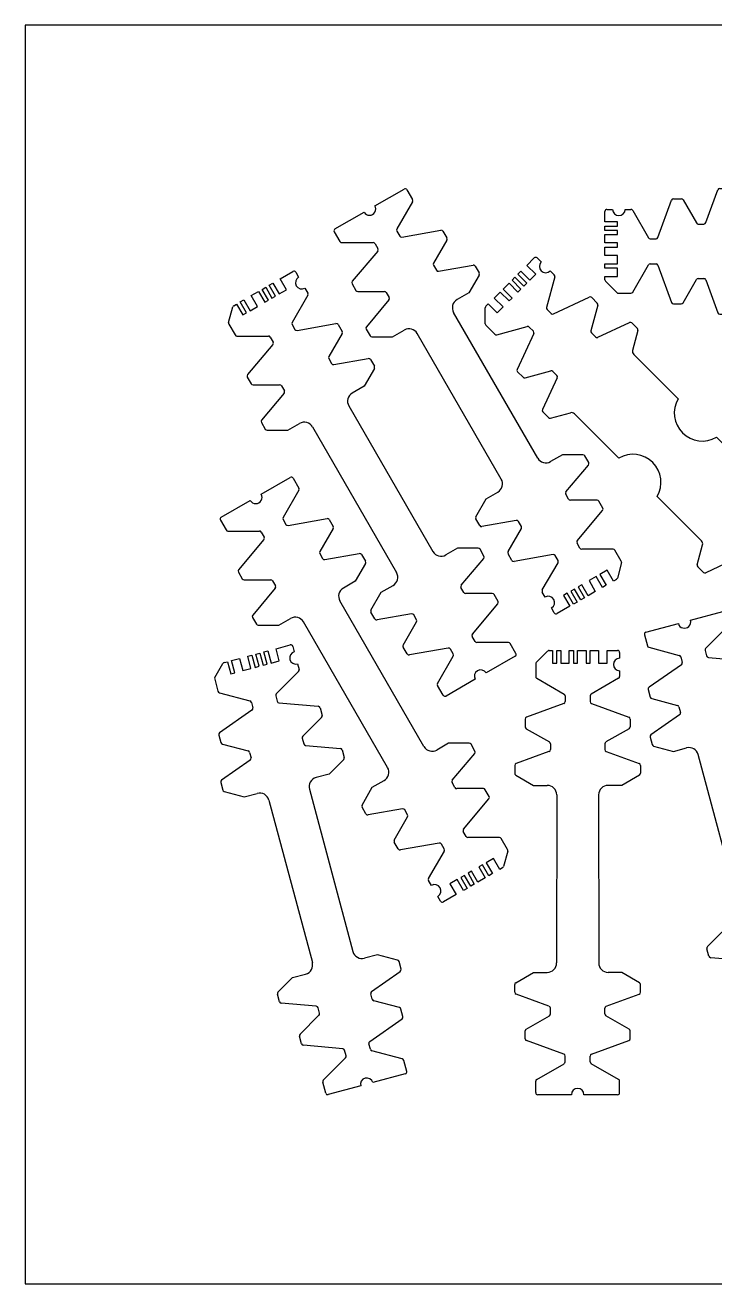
# Model space of a CAD drawing. Header units: millimetres. Extents: x 0 to 1720, y 0 to 300.
# Drawn here: x 1320 to 1484.3, y 0 to 300 of the extents above; entities that cross this region are included whole.
import ezdxf

# ---------------------------------------------------------------- set-up
doc = ezdxf.new("R2010")
doc.units = ezdxf.units.MM
for name, color, linetype in [('Q3_NORMAL', 3, 'Continuous'), ('Q4_MEDIUM', 4, 'Continuous'), ('Q5_HIGH', 5, 'Continuous'), ('SHEET', 7, 'Continuous')]:
    doc.layers.add(name, color=color, linetype=linetype)

# ---------------------------------------------------------------- blocks, each defined once
blk = doc.blocks.new('UT40__015deg__i2')
at = {"layer": 'Q3_NORMAL', "color": 3}
for p, q in [((-9.85, 50.09), (-7.15, 52.8)), ((-6.79, 52.94), (-6, 52.94)), ((6, 52.94), (9.5, 52.94)), ((10, 52.44), (10, 51.1)), ((-10, 49.74), (-10, 46.73)), ((10, 48.1), (10, 46.73)), ((-3, 42.11), (-3, 40.75)), ((3, 42.11), (3, 40.75)), ((-3.33, 40.28), (-12.17, 37.06)), ((3.33, 40.28), (12.17, 37.06)), ((-12.5, 36.59), (-12.5, 34.73)), ((12.5, 36.59), (12.5, 34.73)), ((-6.5, 30.69), (-6.5, 29.33)), ((6.5, 30.69), (6.5, 29.33)), ((-6.83, 28.86), (-14.67, 26.01)), ((6.83, 28.86), (14.67, 26.01)), ((-15, 25.54), (-15, 23.68)), ((15, 25.54), (15, 23.68)), ((-15, -28.54), (-15, -26.68)), ((15, -28.54), (15, -26.68)), ((-6.83, -31.86), (-14.67, -29.01)), ((6.83, -31.86), (14.67, -29.01)), ((-6.5, -33.69), (-6.5, -32.33)), ((6.5, -33.69), (6.5, -32.33)), ((-12.5, -39.59), (-12.5, -37.73)), ((12.5, -39.59), (12.5, -37.73)), ((-3.33, -43.28), (-12.17, -40.06)), ((3.33, -43.28), (12.17, -40.06)), ((-3, -45.11), (-3, -43.75)), ((3, -45.11), (3, -43.75)), ((-10, -52.44), (-10, -49.73)), ((10, -52.44), (10, -49.73)), ((-1.5, -52.94), (-9.5, -52.94)), ((9.5, -52.94), (1.5, -52.94))]:
    blk.add_line(p, q, dxfattribs=at)
for centre, radius, start, end in [((-6.79, 52.44), 0.5, 90, 135), ((10, 49.6), 1.5, 90, 270), ((9.5, 52.44), 0.5, 0, 90), ((-9.5, 49.74), 0.5, 135, 180), ((-9.5, 46.73), 0.5, 180, 240), ((9.5, 46.73), 0.5, 300, 0), ((-3.5, 42.11), 0.5, 0, 60), ((3.5, 42.11), 0.5, 120, 180), ((-3.5, 40.75), 0.5, 290, 0), ((3.5, 40.75), 0.5, 180, 250), ((-12, 36.59), 0.5, 110, 180), ((12, 36.59), 0.5, 0, 70), ((-12, 34.73), 0.5, 180, 240), ((12, 34.73), 0.5, 300, 0), ((-7, 30.69), 0.5, 0, 60), ((7, 30.69), 0.5, 120, 180), ((-7, 29.33), 0.5, 290, 0), ((7, 29.33), 0.5, 180, 250), ((-14.5, 25.54), 0.5, 110, 180), ((14.5, 25.54), 0.5, 0, 70), ((-14.5, 23.68), 0.5, 180, 240), ((14.5, 23.68), 0.5, 300, 0), ((-14.5, -26.68), 0.5, 120, 180), ((14.5, -26.68), 0.5, 0, 60), ((-14.5, -28.54), 0.5, 180, 250), ((14.5, -28.54), 0.5, 290, 0), ((-7, -32.33), 0.5, 0, 70), ((7, -32.33), 0.5, 110, 180), ((-7, -33.69), 0.5, 300, 0), ((7, -33.69), 0.5, 180, 240), ((-12, -37.73), 0.5, 120, 180), ((12, -37.73), 0.5, 0, 60), ((-12, -39.59), 0.5, 180, 250), ((12, -39.59), 0.5, 290, 0), ((-3.5, -43.75), 0.5, 0, 70), ((3.5, -43.75), 0.5, 110, 180), ((-3.5, -45.11), 0.5, 300, 0), ((3.5, -45.11), 0.5, 180, 240), ((-9.5, -49.73), 0.5, 120, 180), ((9.5, -49.73), 0.5, 0, 60), ((-9.5, -52.44), 0.5, 180, 270), ((0, -52.94), 1.5, 0, 180), ((9.5, -52.44), 0.5, 270, 0)]:
    blk.add_arc(centre, radius, start, end, dxfattribs=at)
at = {"layer": 'Q4_MEDIUM', "color": 4}
for p, q in [((-9.75, 46.3), (-3.25, 42.55)), ((9.75, 46.3), (3.25, 42.55)), ((-12.25, 34.3), (-6.75, 31.13)), ((12.25, 34.3), (6.75, 31.13)), ((-14.75, 23.24), (-10.5, 20.79)), ((14.75, 23.24), (10.5, 20.79)), ((-10.5, 20.79), (-7.25, 20.79)), ((10.5, 20.79), (7.25, 20.79)), ((-14.75, -26.24), (-10.5, -23.79)), ((-10.5, -23.79), (-7.26, -23.79)), ((10.5, -23.79), (7.26, -23.79)), ((14.75, -26.24), (10.5, -23.79)), ((-12.25, -37.3), (-6.75, -34.12)), ((12.25, -37.3), (6.75, -34.12)), ((-9.75, -49.3), (-3.25, -45.55)), ((9.75, -49.3), (3.25, -45.55))]:
    blk.add_line(p, q, dxfattribs=at)
at = {"layer": 'Q5_HIGH', "color": 5}
for p, q in [((-6, 52.94), (-6, 49.94)), ((-5, 49.94), (-5, 52.94)), ((-5, 52.94), (-3, 52.94)), ((-3, 52.94), (-3, 49.94)), ((-1, 49.94), (-1, 52.94)), ((-1, 52.94), (0, 52.94)), ((0, 52.94), (0, 49.94)), ((1, 49.94), (1, 52.94)), ((1, 52.94), (2, 52.94)), ((2, 52.94), (2, 49.94)), ((3, 49.94), (3, 52.94)), ((3, 52.94), (4, 52.94)), ((4, 52.94), (4, 49.94)), ((6, 49.94), (6, 52.94)), ((-6, 49.94), (-5, 49.94)), ((-3, 49.94), (-1, 49.94)), ((0, 49.94), (1, 49.94)), ((2, 49.94), (3, 49.94)), ((4, 49.94), (6, 49.94)), ((-5, 18.54), (-5.01, -21.54)), ((5, 18.54), (5.01, -21.54))]:
    blk.add_line(p, q, dxfattribs=at)
for centre, start, end in [((-7.25, 18.54), 359.9865, 90), ((7.25, 18.54), 90, 180.0135), ((-7.26, -21.54), 270, 359.9865), ((7.26, -21.54), 180.0135, 270)]:
    blk.add_arc(centre, 2.25, start, end, dxfattribs=at)
blk = doc.blocks.new('UT40__000deg__i2')
at = {"layer": 'Q3_NORMAL', "color": 3}
for p, q in [((-9.85, 50.09), (-7.15, 52.8)), ((-6.79, 52.94), (-6, 52.94)), ((7, 52.94), (9.5, 52.94)), ((10, 52.44), (10, 51.1)), ((-10, 49.74), (-10, 46.73)), ((10, 48.1), (10, 46.73)), ((-3, 42.11), (-3, 40.75)), ((3, 42.11), (3, 40.75)), ((-3.33, 40.28), (-12.17, 37.06)), ((3.33, 40.28), (12.17, 37.06)), ((-12.5, 36.59), (-12.5, 34.73)), ((12.5, 36.59), (12.5, 34.73)), ((-6.5, 30.69), (-6.5, 29.33)), ((6.5, 30.69), (6.5, 29.33)), ((-6.83, 28.86), (-14.67, 26.01)), ((6.83, 28.86), (14.67, 26.01)), ((-15, 25.54), (-15, 23.68)), ((15, 25.54), (15, 23.68)), ((-15, -28.54), (-15, -26.68)), ((15, -28.54), (15, -26.68)), ((-6.83, -31.86), (-14.67, -29.01)), ((6.83, -31.86), (14.67, -29.01)), ((-6.5, -33.69), (-6.5, -32.33)), ((6.5, -33.69), (6.5, -32.33)), ((-12.5, -39.59), (-12.5, -37.73)), ((12.5, -39.59), (12.5, -37.73)), ((-3.33, -43.28), (-12.17, -40.06)), ((3.33, -43.28), (12.17, -40.06)), ((-3, -45.11), (-3, -43.75)), ((3, -45.11), (3, -43.75)), ((-10, -52.44), (-10, -49.73)), ((10, -52.44), (10, -49.73)), ((-1.5, -52.94), (-9.5, -52.94)), ((9.5, -52.94), (1.5, -52.94))]:
    blk.add_line(p, q, dxfattribs=at)
for centre, radius, start, end in [((-6.79, 52.44), 0.5, 90, 135), ((10, 49.6), 1.5, 90, 270), ((9.5, 52.44), 0.5, 0, 90), ((-9.5, 49.74), 0.5, 135, 180), ((-9.5, 46.73), 0.5, 180, 240), ((9.5, 46.73), 0.5, 300, 0), ((-3.5, 42.11), 0.5, 0, 60), ((3.5, 42.11), 0.5, 120, 180), ((-3.5, 40.75), 0.5, 290, 0), ((3.5, 40.75), 0.5, 180, 250), ((-12, 36.59), 0.5, 110, 180), ((12, 36.59), 0.5, 0, 70), ((-12, 34.73), 0.5, 180, 240), ((12, 34.73), 0.5, 300, 0), ((-7, 30.69), 0.5, 0, 60), ((7, 30.69), 0.5, 120, 180), ((-7, 29.33), 0.5, 290, 0), ((7, 29.33), 0.5, 180, 250), ((-14.5, 25.54), 0.5, 110, 180), ((14.5, 25.54), 0.5, 0, 70), ((-14.5, 23.68), 0.5, 180, 240), ((14.5, 23.68), 0.5, 300, 0), ((-14.5, -26.68), 0.5, 120, 180), ((14.5, -26.68), 0.5, 0, 60), ((-14.5, -28.54), 0.5, 180, 250), ((14.5, -28.54), 0.5, 290, 0), ((-7, -32.33), 0.5, 0, 70), ((7, -32.33), 0.5, 110, 180), ((-7, -33.69), 0.5, 300, 0), ((7, -33.69), 0.5, 180, 240), ((-12, -37.73), 0.5, 120, 180), ((12, -37.73), 0.5, 0, 60), ((-12, -39.59), 0.5, 180, 250), ((12, -39.59), 0.5, 290, 0), ((-3.5, -43.75), 0.5, 0, 70), ((3.5, -43.75), 0.5, 110, 180), ((-3.5, -45.11), 0.5, 300, 0), ((3.5, -45.11), 0.5, 180, 240), ((-9.5, -49.73), 0.5, 120, 180), ((9.5, -49.73), 0.5, 0, 60), ((-9.5, -52.44), 0.5, 180, 270), ((0, -52.94), 1.5, 0, 180), ((9.5, -52.44), 0.5, 270, 0)]:
    blk.add_arc(centre, radius, start, end, dxfattribs=at)
at = {"layer": 'Q4_MEDIUM', "color": 4}
for p, q in [((-9.75, 46.3), (-3.25, 42.55)), ((9.75, 46.3), (3.25, 42.55)), ((-12.25, 34.3), (-6.75, 31.13)), ((12.25, 34.3), (6.75, 31.13)), ((-14.75, 23.24), (-10.5, 20.79)), ((14.75, 23.24), (10.5, 20.79)), ((-10.5, 20.79), (-7.25, 20.79)), ((10.5, 20.79), (7.25, 20.79)), ((-14.75, -26.24), (-10.5, -23.79)), ((-10.5, -23.79), (-7.26, -23.79)), ((10.5, -23.79), (7.26, -23.79)), ((14.75, -26.24), (10.5, -23.79)), ((-12.25, -37.3), (-6.75, -34.12)), ((12.25, -37.3), (6.75, -34.12)), ((-9.75, -49.3), (-3.25, -45.55)), ((9.75, -49.3), (3.25, -45.55))]:
    blk.add_line(p, q, dxfattribs=at)
at = {"layer": 'Q5_HIGH', "color": 5}
for p, q in [((-6, 52.94), (-6, 49.94)), ((-5, 49.94), (-5, 52.94)), ((-5, 52.94), (-4, 52.94)), ((-4, 52.94), (-4, 49.94)), ((-2, 49.94), (-2, 52.94)), ((-2, 52.94), (-1, 52.94)), ((-1, 52.94), (-1, 49.94)), ((0, 49.94), (0, 52.94)), ((0, 52.94), (2, 52.94)), ((2, 52.94), (2, 49.94)), ((3, 49.94), (3, 52.94)), ((3, 52.94), (5, 52.94)), ((5, 52.94), (5, 49.94)), ((7, 49.94), (7, 52.94)), ((-6, 49.94), (-5, 49.94)), ((-4, 49.94), (-2, 49.94)), ((-1, 49.94), (0, 49.94)), ((2, 49.94), (3, 49.94)), ((5, 49.94), (7, 49.94)), ((-5, 18.54), (-5.01, -21.54)), ((5, 18.54), (5.01, -21.54))]:
    blk.add_line(p, q, dxfattribs=at)
for centre, start, end in [((-7.25, 18.54), 359.9865, 90), ((7.25, 18.54), 90, 180.0135), ((-7.26, -21.54), 270, 359.9865), ((7.26, -21.54), 180.0135, 270)]:
    blk.add_arc(centre, 2.25, start, end, dxfattribs=at)
blk = doc.blocks.new('UT40__015deg__i3')
at = {"layer": 'Q3_NORMAL', "color": 3}
for p, q in [((-9.85, 50.09), (-7.15, 52.8)), ((-6.79, 52.94), (-6, 52.94)), ((6, 52.94), (9.5, 52.94)), ((10, 52.44), (10, 51.1)), ((-10, 49.74), (-10, 46.73)), ((10, 48.1), (10, 46.73)), ((-3, 42.11), (-3, 40.75)), ((3, 42.11), (3, 40.75)), ((-3.33, 40.28), (-12.17, 37.06)), ((3.33, 40.28), (12.17, 37.06)), ((-12.5, 36.59), (-12.5, 34.73)), ((12.5, 36.59), (12.5, 34.73)), ((-6.5, 30.69), (-6.5, 29.33)), ((6.5, 30.69), (6.5, 29.33)), ((-6.83, 28.86), (-14.67, 26.01)), ((6.83, 28.86), (14.67, 26.01)), ((-15, 25.54), (-15, 23.68)), ((15, 25.54), (15, 23.68)), ((-15, -28.54), (-15, -26.68)), ((15, -28.54), (15, -26.68)), ((-6.83, -31.86), (-14.67, -29.01)), ((6.83, -31.86), (14.67, -29.01)), ((-6.5, -33.69), (-6.5, -32.33)), ((6.5, -33.69), (6.5, -32.33)), ((-12.5, -39.59), (-12.5, -37.73)), ((12.5, -39.59), (12.5, -37.73)), ((-3.33, -43.28), (-12.17, -40.06)), ((3.33, -43.28), (12.17, -40.06)), ((-3, -45.11), (-3, -43.75)), ((3, -45.11), (3, -43.75)), ((-10, -52.44), (-10, -49.73)), ((10, -52.44), (10, -49.73)), ((-1.5, -52.94), (-9.5, -52.94)), ((9.5, -52.94), (1.5, -52.94))]:
    blk.add_line(p, q, dxfattribs=at)
for centre, radius, start, end in [((-6.79, 52.44), 0.5, 90, 135), ((10, 49.6), 1.5, 90, 270), ((9.5, 52.44), 0.5, 0, 90), ((-9.5, 49.74), 0.5, 135, 180), ((-9.5, 46.73), 0.5, 180, 240), ((9.5, 46.73), 0.5, 300, 0), ((-3.5, 42.11), 0.5, 0, 60), ((3.5, 42.11), 0.5, 120, 180), ((-3.5, 40.75), 0.5, 290, 0), ((3.5, 40.75), 0.5, 180, 250), ((-12, 36.59), 0.5, 110, 180), ((12, 36.59), 0.5, 0, 70), ((-12, 34.73), 0.5, 180, 240), ((12, 34.73), 0.5, 300, 0), ((-7, 30.69), 0.5, 0, 60), ((7, 30.69), 0.5, 120, 180), ((-7, 29.33), 0.5, 290, 0), ((7, 29.33), 0.5, 180, 250), ((-14.5, 25.54), 0.5, 110, 180), ((14.5, 25.54), 0.5, 0, 70), ((-14.5, 23.68), 0.5, 180, 240), ((14.5, 23.68), 0.5, 300, 0), ((-14.5, -26.68), 0.5, 120, 180), ((14.5, -26.68), 0.5, 0, 60), ((-14.5, -28.54), 0.5, 180, 250), ((14.5, -28.54), 0.5, 290, 0), ((-7, -32.33), 0.5, 0, 70), ((7, -32.33), 0.5, 110, 180), ((-7, -33.69), 0.5, 300, 0), ((7, -33.69), 0.5, 180, 240), ((-12, -37.73), 0.5, 120, 180), ((12, -37.73), 0.5, 0, 60), ((-12, -39.59), 0.5, 180, 250), ((12, -39.59), 0.5, 290, 0), ((-3.5, -43.75), 0.5, 0, 70), ((3.5, -43.75), 0.5, 110, 180), ((-3.5, -45.11), 0.5, 300, 0), ((3.5, -45.11), 0.5, 180, 240), ((-9.5, -49.73), 0.5, 120, 180), ((9.5, -49.73), 0.5, 0, 60), ((-9.5, -52.44), 0.5, 180, 270), ((0, -52.94), 1.5, 0, 180), ((9.5, -52.44), 0.5, 270, 0)]:
    blk.add_arc(centre, radius, start, end, dxfattribs=at)
at = {"layer": 'Q4_MEDIUM', "color": 4}
for p, q in [((-9.75, 46.3), (-3.25, 42.55)), ((9.75, 46.3), (3.25, 42.55)), ((-12.25, 34.3), (-6.75, 31.13)), ((12.25, 34.3), (6.75, 31.13)), ((-14.75, 23.24), (-10.5, 20.79)), ((14.75, 23.24), (10.5, 20.79)), ((-10.5, 20.79), (-7.25, 20.79)), ((10.5, 20.79), (7.25, 20.79)), ((-14.75, -26.24), (-10.5, -23.79)), ((-10.5, -23.79), (-7.26, -23.79)), ((10.5, -23.79), (7.26, -23.79)), ((14.75, -26.24), (10.5, -23.79)), ((-12.25, -37.3), (-6.75, -34.12)), ((12.25, -37.3), (6.75, -34.12)), ((-9.75, -49.3), (-3.25, -45.55)), ((9.75, -49.3), (3.25, -45.55))]:
    blk.add_line(p, q, dxfattribs=at)
at = {"layer": 'Q5_HIGH', "color": 5}
for p, q in [((-6, 52.94), (-6, 49.94)), ((-4, 49.94), (-4, 52.94)), ((-4, 52.94), (-2, 52.94)), ((-2, 52.94), (-2, 49.94)), ((0, 49.94), (0, 52.94)), ((0, 52.94), (1, 52.94)), ((1, 52.94), (1, 49.94)), ((2, 49.94), (2, 52.94)), ((2, 52.94), (3, 52.94)), ((3, 52.94), (3, 49.94)), ((4, 49.94), (4, 52.94)), ((4, 52.94), (5, 52.94)), ((5, 52.94), (5, 49.94)), ((6, 49.94), (6, 52.94)), ((-6, 49.94), (-4, 49.94)), ((-2, 49.94), (0, 49.94)), ((1, 49.94), (2, 49.94)), ((3, 49.94), (4, 49.94)), ((5, 49.94), (6, 49.94)), ((-5, 18.54), (-5.01, -21.54)), ((5, 18.54), (5.01, -21.54))]:
    blk.add_line(p, q, dxfattribs=at)
for centre, start, end in [((-7.25, 18.54), 359.9865, 90), ((7.25, 18.54), 90, 180.0135), ((-7.26, -21.54), 270, 359.9865), ((7.26, -21.54), 180.0135, 270)]:
    blk.add_arc(centre, 2.25, start, end, dxfattribs=at)
blk = doc.blocks.new('UT40__030deg__i1')
at = {"layer": 'Q3_NORMAL', "color": 3}
for p, q in [((-9.85, 50.09), (-7.15, 52.8)), ((-6.79, 52.94), (-6, 52.94)), ((6, 52.94), (9.5, 52.94)), ((10, 52.44), (10, 51.1)), ((-10, 49.74), (-10, 46.73)), ((10, 48.1), (10, 46.73)), ((-3, 42.11), (-3, 40.75)), ((3, 42.11), (3, 40.75)), ((-3.33, 40.28), (-12.17, 37.06)), ((3.33, 40.28), (12.17, 37.06)), ((-12.5, 36.59), (-12.5, 34.73)), ((12.5, 36.59), (12.5, 34.73)), ((-6.5, 30.69), (-6.5, 29.33)), ((6.5, 30.69), (6.5, 29.33)), ((-6.83, 28.86), (-14.67, 26.01)), ((6.83, 28.86), (14.67, 26.01)), ((-15, 25.54), (-15, 23.68)), ((15, 25.54), (15, 23.68)), ((-15, -28.54), (-15, -26.68)), ((15, -28.54), (15, -26.68)), ((-6.83, -31.86), (-14.67, -29.01)), ((6.83, -31.86), (14.67, -29.01)), ((-6.5, -33.69), (-6.5, -32.33)), ((6.5, -33.69), (6.5, -32.33)), ((-12.5, -39.59), (-12.5, -37.73)), ((12.5, -39.59), (12.5, -37.73)), ((-3.33, -43.28), (-12.17, -40.06)), ((3.33, -43.28), (12.17, -40.06)), ((-3, -45.11), (-3, -43.75)), ((3, -45.11), (3, -43.75)), ((-10, -52.44), (-10, -49.73)), ((10, -52.44), (10, -49.73)), ((-1.5, -52.94), (-9.5, -52.94)), ((9.5, -52.94), (1.5, -52.94))]:
    blk.add_line(p, q, dxfattribs=at)
for centre, radius, start, end in [((-6.79, 52.44), 0.5, 90, 135), ((10, 49.6), 1.5, 90, 270), ((9.5, 52.44), 0.5, 0, 90), ((-9.5, 49.74), 0.5, 135, 180), ((-9.5, 46.73), 0.5, 180, 240), ((9.5, 46.73), 0.5, 300, 0), ((-3.5, 42.11), 0.5, 0, 60), ((3.5, 42.11), 0.5, 120, 180), ((-3.5, 40.75), 0.5, 290, 0), ((3.5, 40.75), 0.5, 180, 250), ((-12, 36.59), 0.5, 110, 180), ((12, 36.59), 0.5, 0, 70), ((-12, 34.73), 0.5, 180, 240), ((12, 34.73), 0.5, 300, 0), ((-7, 30.69), 0.5, 0, 60), ((7, 30.69), 0.5, 120, 180), ((-7, 29.33), 0.5, 290, 0), ((7, 29.33), 0.5, 180, 250), ((-14.5, 25.54), 0.5, 110, 180), ((14.5, 25.54), 0.5, 0, 70), ((-14.5, 23.68), 0.5, 180, 240), ((14.5, 23.68), 0.5, 300, 0), ((-14.5, -26.68), 0.5, 120, 180), ((14.5, -26.68), 0.5, 0, 60), ((-14.5, -28.54), 0.5, 180, 250), ((14.5, -28.54), 0.5, 290, 0), ((-7, -32.33), 0.5, 0, 70), ((7, -32.33), 0.5, 110, 180), ((-7, -33.69), 0.5, 300, 0), ((7, -33.69), 0.5, 180, 240), ((-12, -37.73), 0.5, 120, 180), ((12, -37.73), 0.5, 0, 60), ((-12, -39.59), 0.5, 180, 250), ((12, -39.59), 0.5, 290, 0), ((-3.5, -43.75), 0.5, 0, 70), ((3.5, -43.75), 0.5, 110, 180), ((-3.5, -45.11), 0.5, 300, 0), ((3.5, -45.11), 0.5, 180, 240), ((-9.5, -49.73), 0.5, 120, 180), ((9.5, -49.73), 0.5, 0, 60), ((-9.5, -52.44), 0.5, 180, 270), ((0, -52.94), 1.5, 0, 180), ((9.5, -52.44), 0.5, 270, 0)]:
    blk.add_arc(centre, radius, start, end, dxfattribs=at)
at = {"layer": 'Q4_MEDIUM', "color": 4}
for p, q in [((-9.75, 46.3), (-3.25, 42.55)), ((9.75, 46.3), (3.25, 42.55)), ((-12.25, 34.3), (-6.75, 31.13)), ((12.25, 34.3), (6.75, 31.13)), ((-14.75, 23.24), (-10.5, 20.79)), ((14.75, 23.24), (10.5, 20.79)), ((-10.5, 20.79), (-7.25, 20.79)), ((10.5, 20.79), (7.25, 20.79)), ((-14.75, -26.24), (-10.5, -23.79)), ((-10.5, -23.79), (-7.26, -23.79)), ((10.5, -23.79), (7.26, -23.79)), ((14.75, -26.24), (10.5, -23.79)), ((-12.25, -37.3), (-6.75, -34.12)), ((12.25, -37.3), (6.75, -34.12)), ((-9.75, -49.3), (-3.25, -45.55)), ((9.75, -49.3), (3.25, -45.55))]:
    blk.add_line(p, q, dxfattribs=at)
at = {"layer": 'Q5_HIGH', "color": 5}
for p, q in [((-6, 52.94), (-6, 49.94)), ((-4, 49.94), (-4, 52.94)), ((-4, 52.94), (-3, 52.94)), ((-3, 52.94), (-3, 49.94)), ((-2, 49.94), (-2, 52.94)), ((-2, 52.94), (0, 52.94)), ((0, 52.94), (0, 49.94)), ((1, 49.94), (1, 52.94)), ((1, 52.94), (2, 52.94)), ((2, 52.94), (2, 49.94)), ((3, 49.94), (3, 52.94)), ((3, 52.94), (4, 52.94)), ((4, 52.94), (4, 49.94)), ((6, 49.94), (6, 52.94)), ((-6, 49.94), (-4, 49.94)), ((-3, 49.94), (-2, 49.94)), ((0, 49.94), (1, 49.94)), ((2, 49.94), (3, 49.94)), ((4, 49.94), (6, 49.94)), ((-5, 18.54), (-5.01, -21.54)), ((5, 18.54), (5.01, -21.54))]:
    blk.add_line(p, q, dxfattribs=at)
for centre, start, end in [((-7.25, 18.54), 359.9865, 90), ((7.25, 18.54), 90, 180.0135), ((-7.26, -21.54), 270, 359.9865), ((7.26, -21.54), 180.0135, 270)]:
    blk.add_arc(centre, 2.25, start, end, dxfattribs=at)
blk = doc.blocks.new('UT40__030deg__i2')
at = {"layer": 'Q3_NORMAL', "color": 3}
for p, q in [((-9.85, 50.09), (-7.15, 52.8)), ((-6.79, 52.94), (-6, 52.94)), ((6, 52.94), (9.5, 52.94)), ((10, 52.44), (10, 51.1)), ((-10, 49.74), (-10, 46.73)), ((10, 48.1), (10, 46.73)), ((-3, 42.11), (-3, 40.75)), ((3, 42.11), (3, 40.75)), ((-3.33, 40.28), (-12.17, 37.06)), ((3.33, 40.28), (12.17, 37.06)), ((-12.5, 36.59), (-12.5, 34.73)), ((12.5, 36.59), (12.5, 34.73)), ((-6.5, 30.69), (-6.5, 29.33)), ((6.5, 30.69), (6.5, 29.33)), ((-6.83, 28.86), (-14.67, 26.01)), ((6.83, 28.86), (14.67, 26.01)), ((-15, 25.54), (-15, 23.68)), ((15, 25.54), (15, 23.68)), ((-15, -28.54), (-15, -26.68)), ((15, -28.54), (15, -26.68)), ((-6.83, -31.86), (-14.67, -29.01)), ((6.83, -31.86), (14.67, -29.01)), ((-6.5, -33.69), (-6.5, -32.33)), ((6.5, -33.69), (6.5, -32.33)), ((-12.5, -39.59), (-12.5, -37.73)), ((12.5, -39.59), (12.5, -37.73)), ((-3.33, -43.28), (-12.17, -40.06)), ((3.33, -43.28), (12.17, -40.06)), ((-3, -45.11), (-3, -43.75)), ((3, -45.11), (3, -43.75)), ((-10, -52.44), (-10, -49.73)), ((10, -52.44), (10, -49.73)), ((-1.5, -52.94), (-9.5, -52.94)), ((9.5, -52.94), (1.5, -52.94))]:
    blk.add_line(p, q, dxfattribs=at)
for centre, radius, start, end in [((-6.79, 52.44), 0.5, 90, 135), ((10, 49.6), 1.5, 90, 270), ((9.5, 52.44), 0.5, 0, 90), ((-9.5, 49.74), 0.5, 135, 180), ((-9.5, 46.73), 0.5, 180, 240), ((9.5, 46.73), 0.5, 300, 0), ((-3.5, 42.11), 0.5, 0, 60), ((3.5, 42.11), 0.5, 120, 180), ((-3.5, 40.75), 0.5, 290, 0), ((3.5, 40.75), 0.5, 180, 250), ((-12, 36.59), 0.5, 110, 180), ((12, 36.59), 0.5, 0, 70), ((-12, 34.73), 0.5, 180, 240), ((12, 34.73), 0.5, 300, 0), ((-7, 30.69), 0.5, 0, 60), ((7, 30.69), 0.5, 120, 180), ((-7, 29.33), 0.5, 290, 0), ((7, 29.33), 0.5, 180, 250), ((-14.5, 25.54), 0.5, 110, 180), ((14.5, 25.54), 0.5, 0, 70), ((-14.5, 23.68), 0.5, 180, 240), ((14.5, 23.68), 0.5, 300, 0), ((-14.5, -26.68), 0.5, 120, 180), ((14.5, -26.68), 0.5, 0, 60), ((-14.5, -28.54), 0.5, 180, 250), ((14.5, -28.54), 0.5, 290, 0), ((-7, -32.33), 0.5, 0, 70), ((7, -32.33), 0.5, 110, 180), ((-7, -33.69), 0.5, 300, 0), ((7, -33.69), 0.5, 180, 240), ((-12, -37.73), 0.5, 120, 180), ((12, -37.73), 0.5, 0, 60), ((-12, -39.59), 0.5, 180, 250), ((12, -39.59), 0.5, 290, 0), ((-3.5, -43.75), 0.5, 0, 70), ((3.5, -43.75), 0.5, 110, 180), ((-3.5, -45.11), 0.5, 300, 0), ((3.5, -45.11), 0.5, 180, 240), ((-9.5, -49.73), 0.5, 120, 180), ((9.5, -49.73), 0.5, 0, 60), ((-9.5, -52.44), 0.5, 180, 270), ((0, -52.94), 1.5, 0, 180), ((9.5, -52.44), 0.5, 270, 0)]:
    blk.add_arc(centre, radius, start, end, dxfattribs=at)
at = {"layer": 'Q4_MEDIUM', "color": 4}
for p, q in [((-9.75, 46.3), (-3.25, 42.55)), ((9.75, 46.3), (3.25, 42.55)), ((-12.25, 34.3), (-6.75, 31.13)), ((12.25, 34.3), (6.75, 31.13)), ((-14.75, 23.24), (-10.5, 20.79)), ((14.75, 23.24), (10.5, 20.79)), ((-10.5, 20.79), (-7.25, 20.79)), ((10.5, 20.79), (7.25, 20.79)), ((-14.75, -26.24), (-10.5, -23.79)), ((-10.5, -23.79), (-7.26, -23.79)), ((10.5, -23.79), (7.26, -23.79)), ((14.75, -26.24), (10.5, -23.79)), ((-12.25, -37.3), (-6.75, -34.12)), ((12.25, -37.3), (6.75, -34.12)), ((-9.75, -49.3), (-3.25, -45.55)), ((9.75, -49.3), (3.25, -45.55))]:
    blk.add_line(p, q, dxfattribs=at)
at = {"layer": 'Q5_HIGH', "color": 5}
for p, q in [((-6, 52.94), (-6, 49.94)), ((-5, 49.94), (-5, 52.94)), ((-5, 52.94), (-4, 52.94)), ((-4, 52.94), (-4, 49.94)), ((-2, 49.94), (-2, 52.94)), ((-2, 52.94), (0, 52.94)), ((0, 52.94), (0, 49.94)), ((1, 49.94), (1, 52.94)), ((1, 52.94), (2, 52.94)), ((2, 52.94), (2, 49.94)), ((3, 49.94), (3, 52.94)), ((3, 52.94), (4, 52.94)), ((4, 52.94), (4, 49.94)), ((6, 49.94), (6, 52.94)), ((-6, 49.94), (-5, 49.94)), ((-4, 49.94), (-2, 49.94)), ((0, 49.94), (1, 49.94)), ((2, 49.94), (3, 49.94)), ((4, 49.94), (6, 49.94)), ((-5, 18.54), (-5.01, -21.54)), ((5, 18.54), (5.01, -21.54))]:
    blk.add_line(p, q, dxfattribs=at)
for centre, start, end in [((-7.25, 18.54), 359.9865, 90), ((7.25, 18.54), 90, 180.0135), ((-7.26, -21.54), 270, 359.9865), ((7.26, -21.54), 180.0135, 270)]:
    blk.add_arc(centre, 2.25, start, end, dxfattribs=at)
blk = doc.blocks.new('NT06__045deg__i1')
at = {"layer": 'Q3_NORMAL', "color": 3}
for p, q in [((-9.85, 50.09), (-7.15, 52.8)), ((-6.79, 52.94), (-6, 52.94)), ((7, 52.94), (9.5, 52.94)), ((10, 52.44), (10, 51.1)), ((-10, 49.74), (-10, 46.73)), ((10, 48.1), (10, 46.73)), ((-3, 42.11), (-3, 40.75)), ((3, 42.11), (3, 40.75)), ((-3.33, 40.28), (-12.17, 37.06)), ((3.33, 40.28), (12.17, 37.06)), ((-12.5, 36.59), (-12.5, 34.73)), ((12.5, 36.59), (12.5, 34.73)), ((-6.5, 30.69), (-6.5, 29.33)), ((6.5, 30.69), (6.5, 29.33)), ((-6.83, 28.86), (-14.67, 26.01)), ((6.83, 28.86), (14.67, 26.01)), ((-15, 25.54), (-15, 23.68)), ((15, 25.54), (15, 23.68)), ((-15, -28.54), (-15, -26.68)), ((15, -28.54), (15, -26.68)), ((-6.83, -31.86), (-14.67, -29.01)), ((6.83, -31.86), (14.67, -29.01)), ((-6.5, -33.69), (-6.5, -32.33)), ((6.5, -33.69), (6.5, -32.33)), ((-12.5, -39.59), (-12.5, -37.73)), ((12.5, -39.59), (12.5, -37.73)), ((-3.33, -43.28), (-12.17, -40.06)), ((3.33, -43.28), (12.17, -40.06)), ((-3, -45.11), (-3, -43.75)), ((3, -45.11), (3, -43.75)), ((-10, -52.44), (-10, -49.73)), ((10, -52.44), (10, -49.73)), ((-1.5, -52.94), (-9.5, -52.94)), ((9.5, -52.94), (1.5, -52.94))]:
    blk.add_line(p, q, dxfattribs=at)
for centre, radius, start, end in [((-6.79, 52.44), 0.5, 90, 135), ((10, 49.6), 1.5, 90, 270), ((9.5, 52.44), 0.5, 0, 90), ((-9.5, 49.74), 0.5, 135, 180), ((-9.5, 46.73), 0.5, 180, 240), ((9.5, 46.73), 0.5, 300, 0), ((-3.5, 42.11), 0.5, 0, 60), ((3.5, 42.11), 0.5, 120, 180), ((-3.5, 40.75), 0.5, 290, 0), ((3.5, 40.75), 0.5, 180, 250), ((-12, 36.59), 0.5, 110, 180), ((12, 36.59), 0.5, 0, 70), ((-12, 34.73), 0.5, 180, 240), ((12, 34.73), 0.5, 300, 0), ((-7, 30.69), 0.5, 0, 60), ((7, 30.69), 0.5, 120, 180), ((-7, 29.33), 0.5, 290, 0), ((7, 29.33), 0.5, 180, 250), ((-14.5, 25.54), 0.5, 110, 180), ((14.5, 25.54), 0.5, 0, 70), ((-14.5, 23.68), 0.5, 180, 240), ((14.5, 23.68), 0.5, 300, 0), ((-14.5, -26.68), 0.5, 120, 180), ((14.5, -26.68), 0.5, 0, 60), ((-14.5, -28.54), 0.5, 180, 250), ((14.5, -28.54), 0.5, 290, 0), ((-7, -32.33), 0.5, 0, 70), ((7, -32.33), 0.5, 110, 180), ((-7, -33.69), 0.5, 300, 0), ((7, -33.69), 0.5, 180, 240), ((-12, -37.73), 0.5, 120, 180), ((12, -37.73), 0.5, 0, 60), ((-12, -39.59), 0.5, 180, 250), ((12, -39.59), 0.5, 290, 0), ((-3.5, -43.75), 0.5, 0, 70), ((3.5, -43.75), 0.5, 110, 180), ((-3.5, -45.11), 0.5, 300, 0), ((3.5, -45.11), 0.5, 180, 240), ((-9.5, -49.73), 0.5, 120, 180), ((9.5, -49.73), 0.5, 0, 60), ((-9.5, -52.44), 0.5, 180, 270), ((0, -52.94), 1.5, 0, 180), ((9.5, -52.44), 0.5, 270, 0)]:
    blk.add_arc(centre, radius, start, end, dxfattribs=at)
at = {"layer": 'Q4_MEDIUM', "color": 4}
for p, q in [((-9.75, 46.3), (-3.25, 42.55)), ((9.75, 46.3), (3.25, 42.55)), ((-12.25, 34.3), (-6.75, 31.12)), ((12.25, 34.3), (6.75, 31.12)), ((-14.75, 23.24), (-10.5, 20.79)), ((14.75, 23.24), (10.5, 20.79)), ((-10, 19.92), (-10, 4.96)), ((10, 19.92), (10, 4.96)), ((-10, -22.92), (-10, -7.95)), ((10, -22.92), (10, -7.95)), ((-14.75, -26.24), (-10.5, -23.79)), ((14.75, -26.24), (10.5, -23.79)), ((-12.25, -37.3), (-6.75, -34.12)), ((12.25, -37.3), (6.75, -34.12)), ((-9.75, -49.3), (-3.25, -45.55)), ((9.75, -49.3), (3.25, -45.55))]:
    blk.add_line(p, q, dxfattribs=at)
for centre, start, end in [((-11, 19.92), 0, 60), ((11, 19.92), 120, 180), ((-11, -22.92), 300, 0), ((11, -22.92), 180, 240)]:
    blk.add_arc(centre, 1, start, end, dxfattribs=at)
at = {"layer": 'Q5_HIGH', "color": 5}
for p, q in [((-6, 52.94), (-6, 49.94)), ((-4, 49.94), (-4, 52.94)), ((-4, 52.94), (-2, 52.94)), ((-2, 52.94), (-2, 49.94)), ((-1, 49.94), (-1, 52.94)), ((-1, 52.94), (1, 52.94)), ((1, 52.94), (1, 49.94)), ((2, 49.94), (2, 52.94)), ((2, 52.94), (3, 52.94)), ((3, 52.94), (3, 49.94)), ((4, 49.94), (4, 52.94)), ((4, 52.94), (5, 52.94)), ((5, 52.94), (5, 49.94)), ((7, 49.94), (7, 52.94)), ((-6, 49.94), (-4, 49.94)), ((-2, 49.94), (-1, 49.94)), ((1, 49.94), (2, 49.94)), ((3, 49.94), (4, 49.94)), ((5, 49.94), (7, 49.94))]:
    blk.add_line(p, q, dxfattribs=at)
for centre, start, end in [((-11.67, -1.5), 284.4775, 75.5225), ((11.67, -1.5), 104.4775, 255.5225)]:
    blk.add_arc(centre, 6.67, start, end, dxfattribs=at)
blk = doc.blocks.new('UT40__030deg__i3')
at = {"layer": 'Q3_NORMAL', "color": 3}
for p, q in [((-9.85, 50.09), (-7.15, 52.8)), ((-6.79, 52.94), (-6, 52.94)), ((6, 52.94), (9.5, 52.94)), ((10, 52.44), (10, 51.1)), ((-10, 49.74), (-10, 46.73)), ((10, 48.1), (10, 46.73)), ((-3, 42.11), (-3, 40.75)), ((3, 42.11), (3, 40.75)), ((-3.33, 40.28), (-12.17, 37.06)), ((3.33, 40.28), (12.17, 37.06)), ((-12.5, 36.59), (-12.5, 34.73)), ((12.5, 36.59), (12.5, 34.73)), ((-6.5, 30.69), (-6.5, 29.33)), ((6.5, 30.69), (6.5, 29.33)), ((-6.83, 28.86), (-14.67, 26.01)), ((6.83, 28.86), (14.67, 26.01)), ((-15, 25.54), (-15, 23.68)), ((15, 25.54), (15, 23.68)), ((-15, -28.54), (-15, -26.68)), ((15, -28.54), (15, -26.68)), ((-6.83, -31.86), (-14.67, -29.01)), ((6.83, -31.86), (14.67, -29.01)), ((-6.5, -33.69), (-6.5, -32.33)), ((6.5, -33.69), (6.5, -32.33)), ((-12.5, -39.59), (-12.5, -37.73)), ((12.5, -39.59), (12.5, -37.73)), ((-3.33, -43.28), (-12.17, -40.06)), ((3.33, -43.28), (12.17, -40.06)), ((-3, -45.11), (-3, -43.75)), ((3, -45.11), (3, -43.75)), ((-10, -52.44), (-10, -49.73)), ((10, -52.44), (10, -49.73)), ((-1.5, -52.94), (-9.5, -52.94)), ((9.5, -52.94), (1.5, -52.94))]:
    blk.add_line(p, q, dxfattribs=at)
for centre, radius, start, end in [((-6.79, 52.44), 0.5, 90, 135), ((10, 49.6), 1.5, 90, 270), ((9.5, 52.44), 0.5, 0, 90), ((-9.5, 49.74), 0.5, 135, 180), ((-9.5, 46.73), 0.5, 180, 240), ((9.5, 46.73), 0.5, 300, 0), ((-3.5, 42.11), 0.5, 0, 60), ((3.5, 42.11), 0.5, 120, 180), ((-3.5, 40.75), 0.5, 290, 0), ((3.5, 40.75), 0.5, 180, 250), ((-12, 36.59), 0.5, 110, 180), ((12, 36.59), 0.5, 0, 70), ((-12, 34.73), 0.5, 180, 240), ((12, 34.73), 0.5, 300, 0), ((-7, 30.69), 0.5, 0, 60), ((7, 30.69), 0.5, 120, 180), ((-7, 29.33), 0.5, 290, 0), ((7, 29.33), 0.5, 180, 250), ((-14.5, 25.54), 0.5, 110, 180), ((14.5, 25.54), 0.5, 0, 70), ((-14.5, 23.68), 0.5, 180, 240), ((14.5, 23.68), 0.5, 300, 0), ((-14.5, -26.68), 0.5, 120, 180), ((14.5, -26.68), 0.5, 0, 60), ((-14.5, -28.54), 0.5, 180, 250), ((14.5, -28.54), 0.5, 290, 0), ((-7, -32.33), 0.5, 0, 70), ((7, -32.33), 0.5, 110, 180), ((-7, -33.69), 0.5, 300, 0), ((7, -33.69), 0.5, 180, 240), ((-12, -37.73), 0.5, 120, 180), ((12, -37.73), 0.5, 0, 60), ((-12, -39.59), 0.5, 180, 250), ((12, -39.59), 0.5, 290, 0), ((-3.5, -43.75), 0.5, 0, 70), ((3.5, -43.75), 0.5, 110, 180), ((-3.5, -45.11), 0.5, 300, 0), ((3.5, -45.11), 0.5, 180, 240), ((-9.5, -49.73), 0.5, 120, 180), ((9.5, -49.73), 0.5, 0, 60), ((-9.5, -52.44), 0.5, 180, 270), ((0, -52.94), 1.5, 0, 180), ((9.5, -52.44), 0.5, 270, 0)]:
    blk.add_arc(centre, radius, start, end, dxfattribs=at)
at = {"layer": 'Q4_MEDIUM', "color": 4}
for p, q in [((-9.75, 46.3), (-3.25, 42.55)), ((9.75, 46.3), (3.25, 42.55)), ((-12.25, 34.3), (-6.75, 31.13)), ((12.25, 34.3), (6.75, 31.13)), ((-14.75, 23.24), (-10.5, 20.79)), ((14.75, 23.24), (10.5, 20.79)), ((-10.5, 20.79), (-7.25, 20.79)), ((10.5, 20.79), (7.25, 20.79)), ((-14.75, -26.24), (-10.5, -23.79)), ((-10.5, -23.79), (-7.26, -23.79)), ((10.5, -23.79), (7.26, -23.79)), ((14.75, -26.24), (10.5, -23.79)), ((-12.25, -37.3), (-6.75, -34.12)), ((12.25, -37.3), (6.75, -34.12)), ((-9.75, -49.3), (-3.25, -45.55)), ((9.75, -49.3), (3.25, -45.55))]:
    blk.add_line(p, q, dxfattribs=at)
at = {"layer": 'Q5_HIGH', "color": 5}
for p, q in [((-6, 52.94), (-6, 49.94)), ((-4, 49.94), (-4, 52.94)), ((-4, 52.94), (-3, 52.94)), ((-3, 52.94), (-3, 49.94)), ((-1, 49.94), (-1, 52.94)), ((-1, 52.94), (1, 52.94)), ((1, 52.94), (1, 49.94)), ((2, 49.94), (2, 52.94)), ((2, 52.94), (3, 52.94)), ((3, 52.94), (3, 49.94)), ((4, 49.94), (4, 52.94)), ((4, 52.94), (5, 52.94)), ((5, 52.94), (5, 49.94)), ((6, 49.94), (6, 52.94)), ((-6, 49.94), (-4, 49.94)), ((-3, 49.94), (-1, 49.94)), ((1, 49.94), (2, 49.94)), ((3, 49.94), (4, 49.94)), ((5, 49.94), (6, 49.94)), ((-5, 18.54), (-5.01, -21.54)), ((5, 18.54), (5.01, -21.54))]:
    blk.add_line(p, q, dxfattribs=at)
for centre, start, end in [((-7.25, 18.54), 359.9865, 90), ((7.25, 18.54), 90, 180.0135), ((-7.26, -21.54), 270, 359.9865), ((7.26, -21.54), 180.0135, 270)]:
    blk.add_arc(centre, 2.25, start, end, dxfattribs=at)
blk = doc.blocks.new('UT40__090deg__i3')
at = {"layer": 'Q3_NORMAL', "color": 3}
for p, q in [((-9.85, 50.09), (-7.15, 52.8)), ((-6.79, 52.94), (-6, 52.94)), ((7, 52.94), (9.5, 52.94)), ((10, 52.44), (10, 51.1)), ((-10, 49.74), (-10, 46.73)), ((10, 48.1), (10, 46.73)), ((-3, 42.11), (-3, 40.75)), ((3, 42.11), (3, 40.75)), ((-3.33, 40.28), (-12.17, 37.06)), ((3.33, 40.28), (12.17, 37.06)), ((-12.5, 36.59), (-12.5, 34.73)), ((12.5, 36.59), (12.5, 34.73)), ((-6.5, 30.69), (-6.5, 29.33)), ((6.5, 30.69), (6.5, 29.33)), ((-6.83, 28.86), (-14.67, 26.01)), ((6.83, 28.86), (14.67, 26.01)), ((-15, 25.54), (-15, 23.68)), ((15, 25.54), (15, 23.68)), ((-15, -28.54), (-15, -26.68)), ((15, -28.54), (15, -26.68)), ((-6.83, -31.86), (-14.67, -29.01)), ((6.83, -31.86), (14.67, -29.01)), ((-6.5, -33.69), (-6.5, -32.33)), ((6.5, -33.69), (6.5, -32.33)), ((-12.5, -39.59), (-12.5, -37.73)), ((12.5, -39.59), (12.5, -37.73)), ((-3.33, -43.28), (-12.17, -40.06)), ((3.33, -43.28), (12.17, -40.06)), ((-3, -45.11), (-3, -43.75)), ((3, -45.11), (3, -43.75)), ((-10, -52.44), (-10, -49.73)), ((10, -52.44), (10, -49.73)), ((-1.5, -52.94), (-9.5, -52.94)), ((9.5, -52.94), (1.5, -52.94))]:
    blk.add_line(p, q, dxfattribs=at)
for centre, radius, start, end in [((-6.79, 52.44), 0.5, 90, 135), ((10, 49.6), 1.5, 90, 270), ((9.5, 52.44), 0.5, 0, 90), ((-9.5, 49.74), 0.5, 135, 180), ((-9.5, 46.73), 0.5, 180, 240), ((9.5, 46.73), 0.5, 300, 0), ((-3.5, 42.11), 0.5, 0, 60), ((3.5, 42.11), 0.5, 120, 180), ((-3.5, 40.75), 0.5, 290, 0), ((3.5, 40.75), 0.5, 180, 250), ((-12, 36.59), 0.5, 110, 180), ((12, 36.59), 0.5, 0, 70), ((-12, 34.73), 0.5, 180, 240), ((12, 34.73), 0.5, 300, 0), ((-7, 30.69), 0.5, 0, 60), ((7, 30.69), 0.5, 120, 180), ((-7, 29.33), 0.5, 290, 0), ((7, 29.33), 0.5, 180, 250), ((-14.5, 25.54), 0.5, 110, 180), ((14.5, 25.54), 0.5, 0, 70), ((-14.5, 23.68), 0.5, 180, 240), ((14.5, 23.68), 0.5, 300, 0), ((-14.5, -26.68), 0.5, 120, 180), ((14.5, -26.68), 0.5, 0, 60), ((-14.5, -28.54), 0.5, 180, 250), ((14.5, -28.54), 0.5, 290, 0), ((-7, -32.33), 0.5, 0, 70), ((7, -32.33), 0.5, 110, 180), ((-7, -33.69), 0.5, 300, 0), ((7, -33.69), 0.5, 180, 240), ((-12, -37.73), 0.5, 120, 180), ((12, -37.73), 0.5, 0, 60), ((-12, -39.59), 0.5, 180, 250), ((12, -39.59), 0.5, 290, 0), ((-3.5, -43.75), 0.5, 0, 70), ((3.5, -43.75), 0.5, 110, 180), ((-3.5, -45.11), 0.5, 300, 0), ((3.5, -45.11), 0.5, 180, 240), ((-9.5, -49.73), 0.5, 120, 180), ((9.5, -49.73), 0.5, 0, 60), ((-9.5, -52.44), 0.5, 180, 270), ((0, -52.94), 1.5, 0, 180), ((9.5, -52.44), 0.5, 270, 0)]:
    blk.add_arc(centre, radius, start, end, dxfattribs=at)
at = {"layer": 'Q4_MEDIUM', "color": 4}
for p, q in [((-9.75, 46.3), (-3.25, 42.55)), ((9.75, 46.3), (3.25, 42.55)), ((-12.25, 34.3), (-6.75, 31.13)), ((12.25, 34.3), (6.75, 31.13)), ((-14.75, 23.24), (-10.5, 20.79)), ((14.75, 23.24), (10.5, 20.79)), ((-10.5, 20.79), (-7.25, 20.79)), ((10.5, 20.79), (7.25, 20.79)), ((-14.75, -26.24), (-10.5, -23.79)), ((-10.5, -23.79), (-7.26, -23.79)), ((10.5, -23.79), (7.26, -23.79)), ((14.75, -26.24), (10.5, -23.79)), ((-12.25, -37.3), (-6.75, -34.12)), ((12.25, -37.3), (6.75, -34.12)), ((-9.75, -49.3), (-3.25, -45.55)), ((9.75, -49.3), (3.25, -45.55))]:
    blk.add_line(p, q, dxfattribs=at)
at = {"layer": 'Q5_HIGH', "color": 5}
for p, q in [((-6, 52.94), (-6, 49.94)), ((-4, 49.94), (-4, 52.94)), ((-4, 52.94), (-3, 52.94)), ((-3, 52.94), (-3, 49.94)), ((-1, 49.94), (-1, 52.94)), ((-1, 52.94), (1, 52.94)), ((1, 52.94), (1, 49.94)), ((2, 49.94), (2, 52.94)), ((2, 52.94), (4, 52.94)), ((4, 52.94), (4, 49.94)), ((5, 49.94), (5, 52.94)), ((5, 52.94), (6, 52.94)), ((6, 52.94), (6, 49.94)), ((7, 49.94), (7, 52.94)), ((-6, 49.94), (-4, 49.94)), ((-3, 49.94), (-1, 49.94)), ((1, 49.94), (2, 49.94)), ((4, 49.94), (5, 49.94)), ((6, 49.94), (7, 49.94)), ((-5, 18.54), (-5.01, -21.54)), ((5, 18.54), (5.01, -21.54))]:
    blk.add_line(p, q, dxfattribs=at)
for centre, start, end in [((-7.25, 18.54), 359.9865, 90), ((7.25, 18.54), 90, 180.0135), ((-7.26, -21.54), 270, 359.9865), ((7.26, -21.54), 180.0135, 270)]:
    blk.add_arc(centre, 2.25, start, end, dxfattribs=at)

msp = doc.modelspace()

# ---------------------------------------------------------------- linework, layer by layer
at = {"layer": 'SHEET', "color": 7}
for p, q in [((1720, 300), (1320, 300)), ((1320, 300), (1320, 0)), ((1320, 0), (1720, 0))]:
    msp.add_line(p, q, dxfattribs=at)

# ---------------------------------------------------------------- block references
for name, p, rotation in [('UT40__030deg__i3', (1428.52, 210.35), 210), ('UT40__090deg__i3', (1511.07, 246.1), 90), ('NT06__045deg__i1', (1472.03, 200.36), 45), ('UT40__030deg__i2', (1402.05, 190.69), 30), ('UT40__030deg__i1', (1401.42, 141.61), 210), ('UT40__015deg__i3', (1490.79, 106.63), 195), ('UT40__015deg__i2', (1387.69, 98.7), 15)]:
    msp.add_blockref(name, p, dxfattribs=dict(rotation=rotation))
msp.add_blockref('UT40__000deg__i2', (1451.65, 98.02))

doc.saveas('drawing.dxf')
